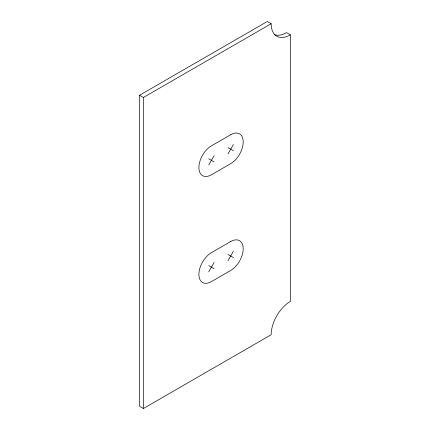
<?xml version="1.0" encoding="UTF-8"?>
<svg xmlns="http://www.w3.org/2000/svg" width="430" height="430" viewBox="0 0 430 430"><rect width="100%" height="100%" fill="white"/><g stroke="black" fill="none" stroke-linecap="round" stroke-linejoin="round"><path stroke-width="0.64" d="M208.69 165.045L214.14 155.601M227.964 153.913L233.415 144.475M208.69 271.862L214.14 262.418M227.964 260.736L233.415 251.292M139.567 95.25L267.304 21.5L271.158 23.725A27.257 15.738 -60 0 0 290.433 34.852L290.433 301.371A27.257 15.738 -60 0 0 271.158 334.75L143.421 408.5L139.567 406.275L139.567 95.25L143.421 97.476L271.158 23.725M290.433 34.852L286.579 32.626A27.257 15.738 -60 0 1 274.636 34.733M227.964 147.619L233.415 150.769M208.69 158.745L214.14 161.895M227.964 254.442L233.415 257.586M208.69 265.568L214.14 268.718M143.421 97.476L143.421 408.5M230.69 134.73L211.415 145.856A17.716 10.229 -60 0 0 198.886 167.555A17.716 10.229 -60 0 0 211.415 174.784L230.69 163.658A17.716 10.229 -60 0 0 243.213 141.964A17.716 10.229 -60 0 0 230.69 134.73M230.69 241.547L211.415 252.679A17.716 10.229 -60 0 0 198.886 274.372A17.716 10.229 -60 0 0 211.415 281.607L230.69 270.481A17.716 10.229 -60 0 0 243.213 248.782A17.716 10.229 -60 0 0 230.69 241.547"/></g></svg>
